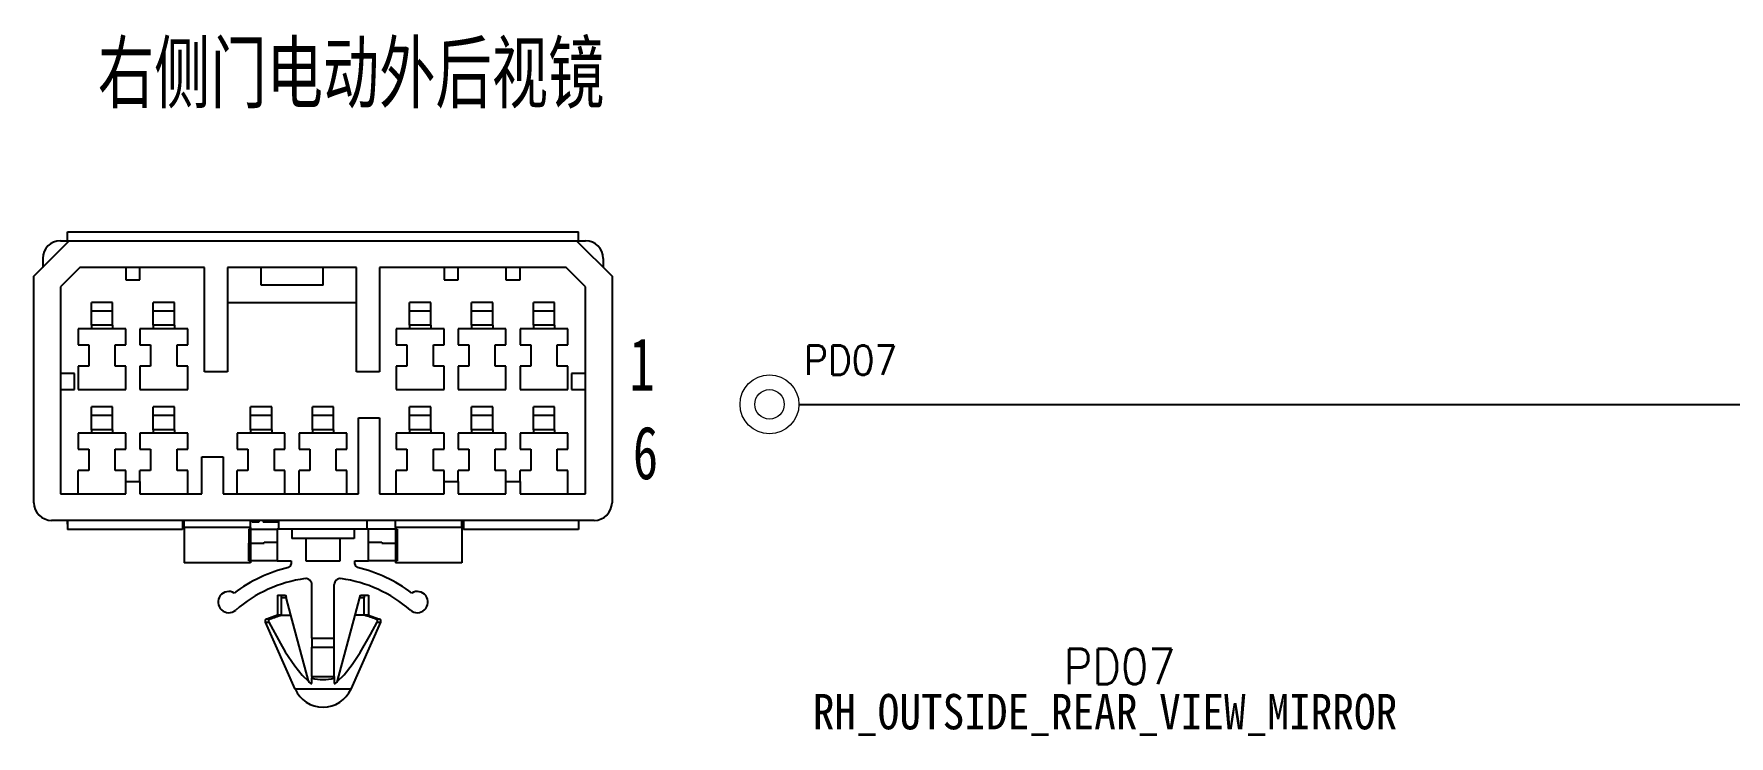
# Model space of a CAD drawing. Header units: inches. Extents: x 47316 to 59086, y 3141 to 11743.
# Drawn here: x 57598.7 to 57742.5, y 8654.1 to 8713.6 of the extents above; entities that cross this region are included whole.
import ezdxf

# ---------------------------------------------------------------- set-up
doc = ezdxf.new("R2010")
doc.units = ezdxf.units.IN
doc.header["$MEASUREMENT"] = 0
doc.styles.add('MtX_SimSun', font='')
doc.styles.get("Standard").update_dxf_attribs({"font": ''})
doc.styles.get('MtX_SimSun').set_extended_font_data('SimSun')
doc.styles.get('Standard').set_extended_font_data('SimSun')
doc.linetypes.add('_VH_OTCON', pattern='A,0.0001,[7,VeSys.shx,S=0.1,R=0,X=0,Y=0],-0.4,[7,VeSys.shx,S=0.1,R=0,X=0,Y=0],-0.4,["X",Standard,S=1,R=0,X=-0.5,Y=-0.5],-0.0001,[7,VeSys.shx,S=0.1,R=0,X=0,Y=0],-0.4', length=1.2002)

msp = doc.modelspace()

# ---------------------------------------------------------------- linework, layer by layer
at = {"color": 0, "lineweight": -3, "ltscale": 0.070711}
for p, q in [((57598.66, 8693.08), (57601.66, 8696.08)), ((57644.71, 8696.08), (57647.71, 8693.08))]:
    msp.add_line(p, q, dxfattribs=at)
at = {"color": 0, "lineweight": -3, "ltscale": 0.0125}
for p, q in [((57600.91, 8696.08), (57601.66, 8696.08)), ((57644.71, 8696.08), (57645.46, 8696.08)), ((57599.41, 8694.59), (57599.41, 8693.83)), ((57646.96, 8694.59), (57646.96, 8693.83)), ((57603.54, 8690.12), (57603.54, 8690.87)), ((57605.34, 8690.12), (57605.34, 8690.87)), ((57608.79, 8690.12), (57608.79, 8690.87)), ((57610.59, 8690.12), (57610.59, 8690.87)), ((57630.54, 8690.12), (57630.54, 8690.87)), ((57632.34, 8690.12), (57632.34, 8690.87)), ((57635.79, 8690.12), (57635.79, 8690.87)), ((57637.59, 8690.12), (57637.59, 8690.87)), ((57641.04, 8690.12), (57641.04, 8690.87)), ((57642.84, 8690.12), (57642.84, 8690.87)), ((57603.54, 8681.27), (57603.54, 8682.02)), ((57605.34, 8681.27), (57605.34, 8682.02)), ((57608.79, 8681.27), (57608.79, 8682.02)), ((57610.59, 8681.27), (57610.59, 8682.02)), ((57617.04, 8681.27), (57617.04, 8682.02)), ((57618.84, 8681.27), (57618.84, 8682.02)), ((57622.29, 8681.27), (57622.29, 8682.02)), ((57624.09, 8681.27), (57624.09, 8682.02)), ((57630.54, 8681.27), (57630.54, 8682.02)), ((57632.34, 8681.27), (57632.34, 8682.02)), ((57635.79, 8681.27), (57635.79, 8682.02)), ((57637.59, 8681.27), (57637.59, 8682.02)), ((57641.04, 8681.27), (57641.04, 8682.02)), ((57642.84, 8681.27), (57642.84, 8682.02)), ((57619.44, 8671.64), (57619.44, 8672.38)), ((57626.94, 8671.64), (57626.94, 8672.38))]:
    msp.add_line(p, q, dxfattribs=at)
at = {"color": 0, "lineweight": -3, "ltscale": 0.012753}
for p, q in [((57601.51, 8696.08), (57601.51, 8696.85)), ((57644.86, 8696.08), (57644.86, 8696.85)), ((57601.51, 8672.38), (57601.51, 8671.62)), ((57611.26, 8672.38), (57611.26, 8671.62)), ((57635.11, 8672.38), (57635.11, 8671.62)), ((57644.86, 8672.38), (57644.86, 8671.62))]:
    msp.add_line(p, q, dxfattribs=at)
at = {"color": 0, "lineweight": -3}
for p, q in [((57601.51, 8696.85), (57644.86, 8696.85)), ((57601.66, 8696.08), (57644.71, 8696.08)), ((57646.21, 8672.38), (57600.16, 8672.38))]:
    msp.add_line(p, q, dxfattribs=at)
at = {"color": 0, "lineweight": -3, "ltscale": 0.32}
for p, q in [((57598.66, 8673.88), (57598.66, 8693.08)), ((57647.71, 8693.08), (57647.71, 8673.88))]:
    msp.add_line(p, q, dxfattribs=at)
at = {"color": 0, "lineweight": -3, "ltscale": 0.03889}
for p, q in [((57602.56, 8693.83), (57600.91, 8692.18)), ((57645.46, 8692.18), (57643.81, 8693.83))]:
    msp.add_line(p, q, dxfattribs=at)
at = {"color": 0, "lineweight": -3, "ltscale": 0.176251}
msp.add_line((57613.14, 8693.83), (57602.56, 8693.83), dxfattribs=at)
at = {"color": 0, "lineweight": -3, "ltscale": 0.0175}
for p, q in [((57606.46, 8693.83), (57606.46, 8692.78)), ((57607.66, 8692.78), (57607.66, 8693.83)), ((57633.46, 8693.83), (57633.46, 8692.78)), ((57634.66, 8692.78), (57634.66, 8693.83)), ((57638.71, 8693.83), (57638.71, 8692.78)), ((57639.91, 8692.78), (57639.91, 8693.83)), ((57606.46, 8674.63), (57606.46, 8675.68)), ((57607.66, 8675.68), (57607.66, 8674.63)), ((57633.46, 8674.63), (57633.46, 8675.68)), ((57634.66, 8675.68), (57634.66, 8674.63)), ((57638.71, 8674.63), (57638.71, 8675.68)), ((57639.91, 8675.68), (57639.91, 8674.63))]:
    msp.add_line(p, q, dxfattribs=at)
at = {"color": 0, "lineweight": -3, "ltscale": 0.147501}
for p, q in [((57613.14, 8684.98), (57613.14, 8693.83)), ((57615.09, 8693.83), (57615.09, 8684.98)), ((57626.04, 8684.98), (57626.04, 8693.83)), ((57627.99, 8693.83), (57627.99, 8684.98))]:
    msp.add_line(p, q, dxfattribs=at)
at = {"color": 0, "lineweight": -3, "ltscale": 0.047501}
for p, q in [((57617.94, 8693.83), (57615.09, 8693.83)), ((57626.04, 8693.83), (57623.19, 8693.83))]:
    msp.add_line(p, q, dxfattribs=at)
at = {"color": 0, "lineweight": -3, "ltscale": 0.0875}
for p, q in [((57623.19, 8693.83), (57617.94, 8693.83)), ((57623.19, 8692.33), (57617.94, 8692.33)), ((57607.66, 8674.63), (57612.91, 8674.63))]:
    msp.add_line(p, q, dxfattribs=at)
at = {"color": 0, "lineweight": -3, "ltscale": 0.025}
for p, q in [((57617.94, 8692.33), (57617.94, 8693.83)), ((57623.19, 8692.33), (57623.19, 8693.83))]:
    msp.add_line(p, q, dxfattribs=at)
at = {"color": 0, "lineweight": -3, "ltscale": 0.263748}
msp.add_line((57643.81, 8693.83), (57627.99, 8693.83), dxfattribs=at)
at = {"color": 0, "lineweight": -3, "ltscale": 0.2925}
for p, q in [((57600.91, 8692.18), (57600.91, 8674.63)), ((57645.46, 8674.63), (57645.46, 8692.18))]:
    msp.add_line(p, q, dxfattribs=at)
at = {"color": 0, "lineweight": -3, "ltscale": 0.020001}
for p, q in [((57606.46, 8692.78), (57607.66, 8692.78)), ((57633.46, 8692.78), (57634.66, 8692.78)), ((57638.71, 8692.78), (57639.91, 8692.78)), ((57602.11, 8684.83), (57600.91, 8684.83)), ((57600.91, 8683.48), (57602.11, 8683.48)), ((57606.46, 8675.68), (57607.66, 8675.68)), ((57633.46, 8675.68), (57634.66, 8675.68)), ((57638.71, 8675.68), (57639.91, 8675.68))]:
    msp.add_line(p, q, dxfattribs=at)
at = {"color": 0, "lineweight": -3, "ltscale": 0.029999}
for p, q in [((57605.34, 8690.87), (57603.54, 8690.87)), ((57605.34, 8690.12), (57603.54, 8690.12)), ((57610.59, 8690.87), (57608.79, 8690.87)), ((57610.59, 8690.12), (57608.79, 8690.12)), ((57632.34, 8690.87), (57630.54, 8690.87)), ((57632.34, 8690.12), (57630.54, 8690.12)), ((57637.59, 8690.87), (57635.79, 8690.87)), ((57637.59, 8690.12), (57635.79, 8690.12)), ((57642.84, 8690.87), (57641.04, 8690.87)), ((57642.84, 8690.12), (57641.04, 8690.12)), ((57605.34, 8688.92), (57603.54, 8688.92)), ((57605.34, 8688.62), (57603.54, 8688.62)), ((57610.59, 8688.92), (57608.79, 8688.92)), ((57610.59, 8688.62), (57608.79, 8688.62)), ((57632.34, 8688.92), (57630.54, 8688.92)), ((57632.34, 8688.62), (57630.54, 8688.62)), ((57637.59, 8688.92), (57635.79, 8688.92)), ((57637.59, 8688.62), (57635.79, 8688.62)), ((57642.84, 8688.92), (57641.04, 8688.92)), ((57642.84, 8688.62), (57641.04, 8688.62)), ((57640.81, 8687.27), (57640.81, 8685.47)), ((57643.06, 8685.47), (57643.06, 8687.27)), ((57605.34, 8682.02), (57603.54, 8682.02)), ((57610.59, 8682.02), (57608.79, 8682.02)), ((57618.84, 8682.02), (57617.04, 8682.02)), ((57624.09, 8682.02), (57622.29, 8682.02)), ((57632.34, 8682.02), (57630.54, 8682.02)), ((57637.59, 8682.02), (57635.79, 8682.02)), ((57642.84, 8682.02), (57641.04, 8682.02)), ((57605.34, 8681.27), (57603.54, 8681.27)), ((57605.34, 8680.07), (57603.54, 8680.07)), ((57610.59, 8681.27), (57608.79, 8681.27)), ((57610.59, 8680.07), (57608.79, 8680.07)), ((57618.84, 8681.27), (57617.04, 8681.27)), ((57618.84, 8680.07), (57617.04, 8680.07)), ((57624.09, 8681.27), (57622.29, 8681.27)), ((57624.09, 8680.07), (57622.29, 8680.07)), ((57632.34, 8681.27), (57630.54, 8681.27)), ((57632.34, 8680.07), (57630.54, 8680.07)), ((57637.59, 8681.27), (57635.79, 8681.27)), ((57637.59, 8680.07), (57635.79, 8680.07)), ((57642.84, 8681.27), (57641.04, 8681.27)), ((57642.84, 8680.07), (57641.04, 8680.07)), ((57605.34, 8679.77), (57603.54, 8679.77)), ((57610.59, 8679.77), (57608.79, 8679.77)), ((57618.84, 8679.77), (57617.04, 8679.77)), ((57624.09, 8679.77), (57622.29, 8679.77)), ((57632.34, 8679.77), (57630.54, 8679.77)), ((57637.59, 8679.77), (57635.79, 8679.77)), ((57642.84, 8679.77), (57641.04, 8679.77)), ((57612.91, 8677.78), (57614.71, 8677.78))]:
    msp.add_line(p, q, dxfattribs=at)
at = {"color": 0, "lineweight": -3, "ltscale": 0.02}
for p, q in [((57603.54, 8688.92), (57603.54, 8690.12)), ((57605.34, 8688.92), (57605.34, 8690.12)), ((57608.79, 8688.92), (57608.79, 8690.12)), ((57610.59, 8688.92), (57610.59, 8690.12)), ((57630.54, 8688.92), (57630.54, 8690.12)), ((57632.34, 8688.92), (57632.34, 8690.12)), ((57635.79, 8688.92), (57635.79, 8690.12)), ((57637.59, 8688.92), (57637.59, 8690.12)), ((57641.04, 8688.92), (57641.04, 8690.12)), ((57642.84, 8688.92), (57642.84, 8690.12)), ((57603.54, 8680.07), (57603.54, 8681.27)), ((57605.34, 8680.07), (57605.34, 8681.27)), ((57608.79, 8680.07), (57608.79, 8681.27)), ((57610.59, 8680.07), (57610.59, 8681.27)), ((57617.04, 8680.07), (57617.04, 8681.27)), ((57618.84, 8680.07), (57618.84, 8681.27)), ((57622.29, 8680.07), (57622.29, 8681.27)), ((57624.09, 8680.07), (57624.09, 8681.27)), ((57630.54, 8680.07), (57630.54, 8681.27)), ((57632.34, 8680.07), (57632.34, 8681.27)), ((57635.79, 8680.07), (57635.79, 8681.27)), ((57637.59, 8680.07), (57637.59, 8681.27)), ((57641.04, 8680.07), (57641.04, 8681.27)), ((57642.84, 8680.07), (57642.84, 8681.27))]:
    msp.add_line(p, q, dxfattribs=at)
at = {"color": 0, "lineweight": -3, "ltscale": 0.182501}
msp.add_line((57626.04, 8690.84), (57615.09, 8690.84), dxfattribs=at)
at = {"color": 0, "lineweight": -3, "ltscale": 0.022501}
for p, q in [((57602.41, 8688.62), (57602.41, 8687.27)), ((57606.46, 8687.27), (57606.46, 8688.62)), ((57607.66, 8688.62), (57607.66, 8687.27)), ((57611.71, 8687.27), (57611.71, 8688.62)), ((57629.41, 8688.62), (57629.41, 8687.27)), ((57633.46, 8687.27), (57633.46, 8688.62)), ((57634.66, 8688.62), (57634.66, 8687.27)), ((57638.71, 8687.27), (57638.71, 8688.62)), ((57639.91, 8688.62), (57639.91, 8687.27)), ((57643.96, 8687.27), (57643.96, 8688.62))]:
    msp.add_line(p, q, dxfattribs=at)
at = {"color": 0, "lineweight": -3, "ltscale": 0.01875}
for p, q in [((57603.54, 8688.62), (57602.41, 8688.62)), ((57606.46, 8688.62), (57605.34, 8688.62)), ((57608.79, 8688.62), (57607.66, 8688.62)), ((57611.71, 8688.62), (57610.59, 8688.62)), ((57630.54, 8688.62), (57629.41, 8688.62)), ((57633.46, 8688.62), (57632.34, 8688.62)), ((57635.79, 8688.62), (57634.66, 8688.62)), ((57638.71, 8688.62), (57637.59, 8688.62)), ((57641.04, 8688.62), (57639.91, 8688.62)), ((57643.96, 8688.62), (57642.84, 8688.62)), ((57603.54, 8679.77), (57602.41, 8679.77)), ((57606.46, 8679.77), (57605.34, 8679.77)), ((57608.79, 8679.77), (57607.66, 8679.77)), ((57611.71, 8679.77), (57610.59, 8679.77)), ((57617.04, 8679.77), (57615.91, 8679.77)), ((57619.96, 8679.77), (57618.84, 8679.77)), ((57622.29, 8679.77), (57621.16, 8679.77)), ((57625.21, 8679.77), (57624.09, 8679.77)), ((57630.54, 8679.77), (57629.41, 8679.77)), ((57633.46, 8679.77), (57632.34, 8679.77)), ((57635.79, 8679.77), (57634.66, 8679.77)), ((57638.71, 8679.77), (57637.59, 8679.77)), ((57641.04, 8679.77), (57639.91, 8679.77)), ((57643.96, 8679.77), (57642.84, 8679.77))]:
    msp.add_line(p, q, dxfattribs=at)
at = {"color": 0, "lineweight": -3, "ltscale": 0.005}
for p, q in [((57603.54, 8688.92), (57603.54, 8688.62)), ((57605.34, 8688.92), (57605.34, 8688.62)), ((57608.79, 8688.92), (57608.79, 8688.62)), ((57610.59, 8688.92), (57610.59, 8688.62)), ((57630.54, 8688.92), (57630.54, 8688.62)), ((57632.34, 8688.92), (57632.34, 8688.62)), ((57635.79, 8688.92), (57635.79, 8688.62)), ((57637.59, 8688.92), (57637.59, 8688.62)), ((57641.04, 8688.92), (57641.04, 8688.62)), ((57642.84, 8688.92), (57642.84, 8688.62)), ((57603.54, 8680.07), (57603.54, 8679.77)), ((57605.34, 8680.07), (57605.34, 8679.77)), ((57608.79, 8680.07), (57608.79, 8679.77)), ((57610.59, 8680.07), (57610.59, 8679.77)), ((57617.04, 8680.07), (57617.04, 8679.77)), ((57618.84, 8680.07), (57618.84, 8679.77)), ((57622.29, 8680.07), (57622.29, 8679.77)), ((57624.09, 8680.07), (57624.09, 8679.77)), ((57630.54, 8680.07), (57630.54, 8679.77)), ((57632.34, 8680.07), (57632.34, 8679.77)), ((57635.79, 8680.07), (57635.79, 8679.77)), ((57637.59, 8680.07), (57637.59, 8679.77)), ((57641.04, 8680.07), (57641.04, 8679.77)), ((57642.84, 8680.07), (57642.84, 8679.77))]:
    msp.add_line(p, q, dxfattribs=at)
at = {"color": 0, "lineweight": -3, "ltscale": 0.014999}
for p, q in [((57602.41, 8687.27), (57603.31, 8687.27)), ((57605.56, 8687.27), (57606.46, 8687.27)), ((57607.66, 8687.27), (57608.56, 8687.27)), ((57610.81, 8687.27), (57611.71, 8687.27)), ((57629.41, 8687.27), (57630.31, 8687.27)), ((57632.56, 8687.27), (57633.46, 8687.27)), ((57634.66, 8687.27), (57635.56, 8687.27)), ((57637.81, 8687.27), (57638.71, 8687.27)), ((57639.91, 8687.27), (57640.81, 8687.27)), ((57643.06, 8687.27), (57643.96, 8687.27)), ((57603.31, 8685.47), (57602.41, 8685.47)), ((57606.46, 8685.47), (57605.56, 8685.47)), ((57608.56, 8685.47), (57607.66, 8685.47)), ((57611.71, 8685.47), (57610.81, 8685.47)), ((57630.31, 8685.47), (57629.41, 8685.47)), ((57633.46, 8685.47), (57632.56, 8685.47)), ((57635.56, 8685.47), (57634.66, 8685.47)), ((57638.71, 8685.47), (57637.81, 8685.47)), ((57640.81, 8685.47), (57639.91, 8685.47)), ((57643.96, 8685.47), (57643.06, 8685.47)), ((57602.41, 8678.42), (57603.31, 8678.42)), ((57605.56, 8678.42), (57606.46, 8678.42)), ((57607.66, 8678.42), (57608.56, 8678.42)), ((57610.81, 8678.42), (57611.71, 8678.42)), ((57615.91, 8678.42), (57616.81, 8678.42)), ((57619.06, 8678.42), (57619.96, 8678.42)), ((57621.16, 8678.42), (57622.06, 8678.42)), ((57624.31, 8678.42), (57625.21, 8678.42)), ((57629.41, 8678.42), (57630.31, 8678.42)), ((57632.56, 8678.42), (57633.46, 8678.42)), ((57634.66, 8678.42), (57635.56, 8678.42)), ((57637.81, 8678.42), (57638.71, 8678.42)), ((57639.91, 8678.42), (57640.81, 8678.42)), ((57643.06, 8678.42), (57643.96, 8678.42)), ((57603.31, 8676.62), (57602.41, 8676.62)), ((57606.46, 8676.62), (57605.56, 8676.62)), ((57608.56, 8676.62), (57607.66, 8676.62)), ((57611.71, 8676.62), (57610.81, 8676.62)), ((57616.81, 8676.62), (57615.91, 8676.62)), ((57619.96, 8676.62), (57619.06, 8676.62)), ((57622.06, 8676.62), (57621.16, 8676.62)), ((57625.21, 8676.62), (57624.31, 8676.62)), ((57630.31, 8676.62), (57629.41, 8676.62)), ((57633.46, 8676.62), (57632.56, 8676.62)), ((57635.56, 8676.62), (57634.66, 8676.62)), ((57638.71, 8676.62), (57637.81, 8676.62)), ((57640.81, 8676.62), (57639.91, 8676.62)), ((57643.96, 8676.62), (57643.06, 8676.62))]:
    msp.add_line(p, q, dxfattribs=at)
at = {"color": 0, "lineweight": -3, "ltscale": 0.03}
for p, q in [((57603.31, 8687.27), (57603.31, 8685.47)), ((57605.56, 8685.47), (57605.56, 8687.27)), ((57608.56, 8687.27), (57608.56, 8685.47)), ((57610.81, 8685.47), (57610.81, 8687.27)), ((57630.31, 8687.27), (57630.31, 8685.47)), ((57632.56, 8685.47), (57632.56, 8687.27)), ((57635.56, 8687.27), (57635.56, 8685.47)), ((57637.81, 8685.47), (57637.81, 8687.27)), ((57603.31, 8678.42), (57603.31, 8676.62)), ((57605.56, 8676.62), (57605.56, 8678.42)), ((57608.56, 8678.42), (57608.56, 8676.62)), ((57610.81, 8676.62), (57610.81, 8678.42)), ((57616.81, 8678.42), (57616.81, 8676.62)), ((57619.06, 8676.62), (57619.06, 8678.42)), ((57622.06, 8678.42), (57622.06, 8676.62)), ((57624.31, 8676.62), (57624.31, 8678.42)), ((57630.31, 8678.42), (57630.31, 8676.62)), ((57632.56, 8676.62), (57632.56, 8678.42)), ((57635.56, 8678.42), (57635.56, 8676.62)), ((57637.81, 8676.62), (57637.81, 8678.42)), ((57640.81, 8678.42), (57640.81, 8676.62)), ((57643.06, 8676.62), (57643.06, 8678.42))]:
    msp.add_line(p, q, dxfattribs=at)
at = {"color": 0, "lineweight": -3, "ltscale": 0.022499}
for p, q in [((57602.11, 8683.48), (57602.11, 8684.83)), ((57644.26, 8684.83), (57644.26, 8683.48)), ((57602.41, 8679.77), (57602.41, 8678.42)), ((57606.46, 8678.42), (57606.46, 8679.77)), ((57607.66, 8679.77), (57607.66, 8678.42)), ((57611.71, 8678.42), (57611.71, 8679.77)), ((57615.91, 8679.77), (57615.91, 8678.42)), ((57619.96, 8678.42), (57619.96, 8679.77)), ((57621.16, 8679.77), (57621.16, 8678.42)), ((57625.21, 8678.42), (57625.21, 8679.77)), ((57629.41, 8679.77), (57629.41, 8678.42)), ((57633.46, 8678.42), (57633.46, 8679.77)), ((57634.66, 8679.77), (57634.66, 8678.42)), ((57638.71, 8678.42), (57638.71, 8679.77)), ((57639.91, 8679.77), (57639.91, 8678.42)), ((57643.96, 8678.42), (57643.96, 8679.77))]:
    msp.add_line(p, q, dxfattribs=at)
at = {"color": 0, "lineweight": -3, "ltscale": 0.032999}
for p, q in [((57602.41, 8685.47), (57602.41, 8683.48)), ((57606.46, 8683.48), (57606.46, 8685.47)), ((57607.66, 8685.47), (57607.66, 8683.48)), ((57611.71, 8683.48), (57611.71, 8685.47)), ((57629.41, 8685.47), (57629.41, 8683.48)), ((57633.46, 8683.48), (57633.46, 8685.47)), ((57634.66, 8685.47), (57634.66, 8683.48)), ((57638.71, 8683.48), (57638.71, 8685.47))]:
    msp.add_line(p, q, dxfattribs=at)
at = {"color": 0, "lineweight": -3, "ltscale": 0.032498}
msp.add_line((57615.09, 8684.98), (57613.14, 8684.98), dxfattribs=at)
at = {"color": 0, "lineweight": -3, "ltscale": 0.032501}
msp.add_line((57627.99, 8684.98), (57626.04, 8684.98), dxfattribs=at)
at = {"color": 0, "lineweight": -3, "ltscale": 0.033}
for p, q in [((57639.91, 8685.47), (57639.91, 8683.48)), ((57643.96, 8683.48), (57643.96, 8685.47)), ((57602.41, 8674.63), (57602.41, 8676.62)), ((57611.71, 8674.63), (57611.71, 8676.62)), ((57615.91, 8674.63), (57615.91, 8676.62)), ((57619.96, 8674.63), (57619.96, 8676.62)), ((57621.16, 8674.63), (57621.16, 8676.62)), ((57625.21, 8674.63), (57625.21, 8676.62)), ((57629.41, 8674.63), (57629.41, 8676.62)), ((57643.96, 8674.63), (57643.96, 8676.62))]:
    msp.add_line(p, q, dxfattribs=at)
at = {"color": 0, "lineweight": -3, "ltscale": 0.019998}
for p, q in [((57645.46, 8684.83), (57644.26, 8684.83)), ((57644.26, 8683.48), (57645.46, 8683.48))]:
    msp.add_line(p, q, dxfattribs=at)
at = {"color": 0, "lineweight": -3, "ltscale": 0.067499}
for p, q in [((57602.41, 8683.48), (57606.46, 8683.48)), ((57607.66, 8683.48), (57611.71, 8683.48)), ((57629.41, 8683.48), (57633.46, 8683.48)), ((57634.66, 8683.48), (57638.71, 8683.48)), ((57639.91, 8683.48), (57643.96, 8683.48)), ((57634.66, 8674.63), (57638.71, 8674.63))]:
    msp.add_line(p, q, dxfattribs=at)
at = {"color": 0, "linetype": '_VH_OTCON', "lineweight": -2, "ltscale": 5}
msp.add_line((57663.57, 8682.22), (57868.42, 8682.22), dxfattribs=at)
at = {"color": 0, "lineweight": -3, "ltscale": 0.030002}
msp.add_line((57626.19, 8681.08), (57627.99, 8681.08), dxfattribs=at)
at = {"color": 0, "lineweight": -3, "ltscale": 0.1075}
for p, q in [((57626.19, 8674.63), (57626.19, 8681.08)), ((57627.99, 8681.08), (57627.99, 8674.63))]:
    msp.add_line(p, q, dxfattribs=at)
at = {"color": 0, "lineweight": -3, "ltscale": 0.052499}
for p, q in [((57612.91, 8674.63), (57612.91, 8677.78)), ((57614.71, 8677.78), (57614.71, 8674.63))]:
    msp.add_line(p, q, dxfattribs=at)
at = {"color": 0, "lineweight": -3, "ltscale": 0.0155}
for p, q in [((57606.46, 8675.68), (57606.46, 8676.62)), ((57607.66, 8675.68), (57607.66, 8676.62)), ((57633.46, 8675.68), (57633.46, 8676.62)), ((57634.66, 8675.68), (57634.66, 8676.62)), ((57638.71, 8675.68), (57638.71, 8676.62)), ((57639.91, 8675.68), (57639.91, 8676.62))]:
    msp.add_line(p, q, dxfattribs=at)
at = {"color": 0, "lineweight": -3, "ltscale": 0.092499}
for p, q in [((57600.91, 8674.63), (57606.46, 8674.63)), ((57639.91, 8674.63), (57645.46, 8674.63))]:
    msp.add_line(p, q, dxfattribs=at)
at = {"color": 0, "lineweight": -3, "ltscale": 0.191251}
msp.add_line((57614.71, 8674.63), (57626.19, 8674.63), dxfattribs=at)
at = {"color": 0, "lineweight": -3, "ltscale": 0.091248}
msp.add_line((57627.99, 8674.63), (57633.46, 8674.63), dxfattribs=at)
at = {"color": 0, "lineweight": -3, "ltscale": 0.005252}
for p, q in [((57601.51, 8672.07), (57601.51, 8672.38)), ((57635.11, 8672.38), (57635.11, 8672.07))]:
    msp.add_line(p, q, dxfattribs=at)
at = {"color": 0, "lineweight": -3, "ltscale": 0.1625}
for p, q in [((57611.26, 8671.62), (57601.51, 8671.62)), ((57644.86, 8671.62), (57635.11, 8671.62))]:
    msp.add_line(p, q, dxfattribs=at)
at = {"color": 0, "lineweight": -3, "ltscale": 0.010001}
for p, q in [((57611.41, 8671.79), (57611.41, 8672.38)), ((57617.04, 8671.79), (57617.04, 8672.38)), ((57629.34, 8671.79), (57629.34, 8672.38)), ((57634.96, 8671.79), (57634.96, 8672.38))]:
    msp.add_line(p, q, dxfattribs=at)
at = {"color": 0, "lineweight": -3, "ltscale": 0.05}
for p, q in [((57611.41, 8671.79), (57611.41, 8668.79)), ((57617.04, 8671.79), (57617.04, 8668.79)), ((57629.34, 8671.79), (57629.34, 8668.79)), ((57634.96, 8671.79), (57634.96, 8668.79))]:
    msp.add_line(p, q, dxfattribs=at)
at = {"color": 0, "lineweight": -3, "ltscale": 0.09375}
for p, q in [((57617.04, 8671.79), (57611.41, 8671.79)), ((57634.96, 8671.79), (57629.34, 8671.79)), ((57617.04, 8668.79), (57611.41, 8668.79)), ((57634.96, 8668.79), (57629.34, 8668.79))]:
    msp.add_line(p, q, dxfattribs=at)
at = {"color": 7, "lineweight": -3}
for p, q in [((57616.89, 8671.64), (57616.89, 8670.44)), ((57616.89, 8671.64), (57619.31, 8671.64)), ((57620.54, 8671.64), (57619.31, 8671.64)), ((57619.31, 8671.64), (57619.31, 8668.94)), ((57620.54, 8671.64), (57620.54, 8670.84)), ((57625.84, 8671.64), (57620.54, 8671.64)), ((57627.06, 8671.64), (57625.84, 8671.64)), ((57625.84, 8671.64), (57625.84, 8670.84)), ((57627.06, 8668.94), (57627.06, 8671.64)), ((57629.49, 8671.64), (57627.06, 8671.64)), ((57629.49, 8671.64), (57629.49, 8670.44)), ((57616.89, 8668.94), (57616.89, 8670.44)), ((57616.89, 8670.44), (57618.19, 8670.44)), ((57618.19, 8670.44), (57618.19, 8670.54)), ((57618.19, 8670.54), (57619.31, 8670.54)), ((57621.74, 8670.84), (57620.54, 8670.84)), ((57621.74, 8670.84), (57621.74, 8668.94)), ((57624.64, 8670.84), (57621.74, 8670.84)), ((57625.84, 8670.84), (57624.64, 8670.84)), ((57624.64, 8668.94), (57624.64, 8670.84)), ((57627.06, 8670.54), (57628.19, 8670.54)), ((57628.19, 8670.54), (57628.19, 8670.44)), ((57628.19, 8670.44), (57629.49, 8670.44)), ((57629.49, 8670.44), (57629.49, 8668.94)), ((57619.31, 8668.94), (57616.89, 8668.94)), ((57619.31, 8668.94), (57620.49, 8668.94)), ((57620.49, 8668.94), (57620.49, 8668.68)), ((57621.74, 8668.94), (57624.64, 8668.94)), ((57625.89, 8668.68), (57625.89, 8668.94)), ((57625.89, 8668.94), (57627.06, 8668.94)), ((57629.49, 8668.94), (57627.06, 8668.94)), ((57619.34, 8666.04), (57619.6, 8666.04)), ((57619.34, 8666.04), (57619.34, 8664.34)), ((57619.61, 8666.03), (57619.6, 8666.04)), ((57619.6, 8666.04), (57620, 8666.04)), ((57619.62, 8666.03), (57619.61, 8666.03)), ((57619.64, 8666), (57619.62, 8666.03)), ((57619.67, 8665.93), (57619.64, 8666)), ((57619.68, 8665.84), (57619.67, 8665.93)), ((57619.68, 8664.34), (57619.68, 8665.84)), ((57619.68, 8665.84), (57620.05, 8665.84)), ((57620, 8666.03), (57620.05, 8665.84)), ((57620.45, 8664.34), (57620.05, 8665.84)), ((57622.24, 8662.4), (57622.24, 8666.94)), ((57624.14, 8662.4), (57624.14, 8666.94)), ((57625.92, 8664.34), (57626.32, 8665.84)), ((57626.32, 8665.84), (57626.38, 8666.03)), ((57626.32, 8665.84), (57626.69, 8665.84)), ((57626.38, 8666.04), (57626.77, 8666.04)), ((57626.72, 8666), (57626.69, 8665.87)), ((57626.69, 8665.87), (57626.69, 8665.84)), ((57626.69, 8664.34), (57626.69, 8665.84)), ((57626.74, 8666.02), (57626.72, 8666)), ((57626.76, 8666.03), (57626.74, 8666.02)), ((57626.77, 8666.04), (57626.76, 8666.03)), ((57626.77, 8666.04), (57627.04, 8666.04)), ((57627.04, 8666.04), (57627.04, 8664.34)), ((57619.34, 8664.34), (57618.41, 8664.01)), ((57619.68, 8664.34), (57619.34, 8664.34)), ((57619.68, 8664.34), (57620.45, 8664.34)), ((57621.95, 8658.76), (57620.45, 8664.34)), ((57624.43, 8658.76), (57625.92, 8664.34)), ((57626.69, 8664.34), (57625.92, 8664.34)), ((57627.04, 8664.34), (57626.69, 8664.34)), ((57627.04, 8664.34), (57627.97, 8664.01)), ((57618.29, 8663.74), (57618.59, 8663.74)), ((57618.29, 8663.74), (57620.81, 8658.08)), ((57618.7, 8664.01), (57618.41, 8664.01)), ((57618.59, 8663.74), (57619.58, 8661.93)), ((57628.08, 8663.74), (57625.56, 8658.08)), ((57627.23, 8662.7), (57627.78, 8663.74)), ((57627.97, 8664.01), (57627.67, 8664.01)), ((57627.78, 8663.74), (57628.08, 8663.74)), ((57619.58, 8661.93), (57619.99, 8661.24)), ((57622.24, 8662.4), (57624.14, 8662.4)), ((57622.24, 8662.4), (57622.24, 8661.64)), ((57622.24, 8659.14), (57622.24, 8661.64)), ((57622.24, 8661.64), (57624.14, 8661.64)), ((57624.14, 8661.64), (57624.14, 8662.4)), ((57624.14, 8659.14), (57624.14, 8661.64)), ((57626.34, 8661.18), (57627.23, 8662.7)), ((57619.99, 8661.24), (57620.79, 8660.04)), ((57620.79, 8660.04), (57621.42, 8659.26)), ((57624.99, 8659.29), (57625.67, 8660.15)), ((57625.67, 8660.15), (57626.34, 8661.18)), ((57621.42, 8659.26), (57621.95, 8658.74)), ((57621.95, 8658.74), (57621.95, 8658.76)), ((57622.24, 8659.14), (57622.24, 8659.02)), ((57622.24, 8659.14), (57624.14, 8659.14)), ((57622.24, 8658.54), (57622.24, 8659.02)), ((57624.14, 8659.14), (57624.14, 8659.02)), ((57624.14, 8659.02), (57624.14, 8658.54)), ((57624.42, 8658.74), (57624.99, 8659.29)), ((57624.43, 8658.76), (57624.42, 8658.74)), ((57623.19, 8658.08), (57620.81, 8658.08)), ((57625.56, 8658.08), (57623.19, 8658.08))]:
    msp.add_line(p, q, dxfattribs=at)
at = {"color": 0, "lineweight": -3, "ltscale": 0.002499}
for p, q in [((57617.19, 8672.38), (57617.19, 8672.24)), ((57617.47, 8672.38), (57617.47, 8672.24)), ((57617.75, 8672.38), (57617.75, 8672.24)), ((57618.12, 8672.38), (57618.12, 8672.24)), ((57618.17, 8672.38), (57618.17, 8672.24)), ((57618.22, 8672.38), (57618.22, 8672.24)), ((57618.31, 8672.38), (57618.31, 8672.24)), ((57618.45, 8672.38), (57618.45, 8672.24)), ((57618.69, 8672.38), (57618.69, 8672.24)), ((57618.97, 8672.38), (57618.97, 8672.24)), ((57619.25, 8672.38), (57619.25, 8672.24))]:
    msp.add_line(p, q, dxfattribs=at)
at = {"color": 0, "lineweight": -3, "ltscale": 0.004687}
for p, q in [((57617.47, 8672.24), (57617.19, 8672.24)), ((57617.75, 8672.24), (57617.47, 8672.24)), ((57618.97, 8672.24), (57618.69, 8672.24)), ((57619.25, 8672.24), (57618.97, 8672.24))]:
    msp.add_line(p, q, dxfattribs=at)
at = {"color": 0, "lineweight": -3, "ltscale": 0.00078125}
for p, q in [((57618.17, 8672.24), (57618.12, 8672.24)), ((57618.22, 8672.24), (57618.17, 8672.24))]:
    msp.add_line(p, q, dxfattribs=at)
at = {"color": 0, "lineweight": -3, "ltscale": 0.001563}
msp.add_line((57618.31, 8672.24), (57618.22, 8672.24), dxfattribs=at)
at = {"color": 0, "lineweight": -3, "ltscale": 0.002344}
msp.add_line((57618.45, 8672.24), (57618.31, 8672.24), dxfattribs=at)
at = {"color": 0, "lineweight": -3, "ltscale": 0.003906}
msp.add_line((57618.69, 8672.24), (57618.45, 8672.24), dxfattribs=at)
at = {"color": 0, "lineweight": -3, "ltscale": 0.003125}
msp.add_line((57619.44, 8672.24), (57619.25, 8672.24), dxfattribs=at)
at = {"color": 0, "lineweight": -3, "ltscale": 0.125}
msp.add_line((57626.94, 8671.64), (57619.44, 8671.64), dxfattribs=at)
at = {"color": 0, "linetype": 'Continuous', "lineweight": 15}
for radius in [2.5, 1.25]:
    msp.add_circle((57661.07, 8682.22), radius, dxfattribs=at)
at = {"color": 0, "lineweight": -3}
for centre, start, end in [((57600.91, 8694.59), 90, 180), ((57645.46, 8694.59), 0, 90), ((57600.16, 8673.88), 180, 270), ((57646.21, 8673.88), 270, 0)]:
    msp.add_arc(centre, 1.5, start, end, dxfattribs=at)
at = {"color": 7, "lineweight": -3}
for centre, radius, start, end in [((57620.19, 8668.68), 0.3, 283.5548, 0), ((57626.19, 8668.68), 0.3, 180, 256.4452), ((57623.19, 8656.24), 12.5, 103.5548, 127.0379), ((57623.19, 8656.24), 11.3, 97.7158, 130.9756), ((57621.74, 8666.94), 0.5, 0, 97.7158), ((57624.64, 8666.94), 0.5, 82.2842, 180), ((57623.19, 8656.24), 11.3, 49.0244, 82.2842), ((57623.19, 8656.24), 12.5, 52.9621, 76.4452), ((57615.19, 8665.45), 0.9, 58.466, 310.9756), ((57631.19, 8665.45), 0.9, 229.0244, 121.534), ((57658.13, 8546.25), 124.18, 108.0367, 108.5156), ((57588, 8545.52), 124.96, 71.4859, 71.9619), ((57618.47, 8663.82), 0.2, 109.3, 204), ((57618.75, 8663.83), 0.189, 107.0641, 182.3467), ((57618.76, 8663.83), 0.196, 183.0453, 207.8825), ((57627.62, 8663.83), 0.189, 357.6567, 72.9344), ((57627.61, 8663.83), 0.196, 332.1184, 356.9531), ((57627.9, 8663.82), 0.2, 335.9998, 70.701), ((57622.24, 8658.84), 0.3, 197.7233, 270), ((57623.19, 8662.74), 3.85, 255.6972, 284.3017), ((57624.14, 8658.84), 0.3, 270, 342.2767), ((57623.19, 8659.14), 2.6, 204, 336)]:
    msp.add_arc(centre, radius, start, end, dxfattribs=at)

# ---------------------------------------------------------------- texts
at = {"color": 0, "lineweight": -3, "style": 'MtX_SimSun', "width": 0.7}
for s, height, p in [('右侧门电动外后视镜', 5, (57604.09, 8707.86)), ('1', 4.5, (57649.18, 8683.37)), ('6', 4.5, (57649.48, 8675.87))]:
    msp.add_text(s, height=height, dxfattribs=at).set_placement(p)
at = {"color": 21, "linetype": 'Continuous', "lineweight": 15, "insert": (57664, 8687.22), "char_height": 2.5, "width": 8.7857, "attachment_point": 1}
msp.add_mtext('\\Fromans.shx;\\W0.9000000000;\\T1.0000000000;\\o\\lPD07', dxfattribs=at)
at = {"color": 6, "linetype": 'Continuous', "lineweight": 20, "char_height": 3, "attachment_point": 1}
for s, insert, width in [('\\Fromans.shx;\\W0.9000000000;\\T1.0000000000;\\o\\lPD07', (57686.03, 8661.48), 10.5429), ('\\f黑体|b0|i0|c1|p0;\\W0.9000000000;\\T1.0000000000;\\o\\lRH_OUTSIDE_REAR_VIEW_MIRROR', (57664.74, 8657.66), 52.4225)]:
    msp.add_mtext(s, dxfattribs=dict(at, insert=insert, width=width))

doc.saveas('drawing.dxf')
